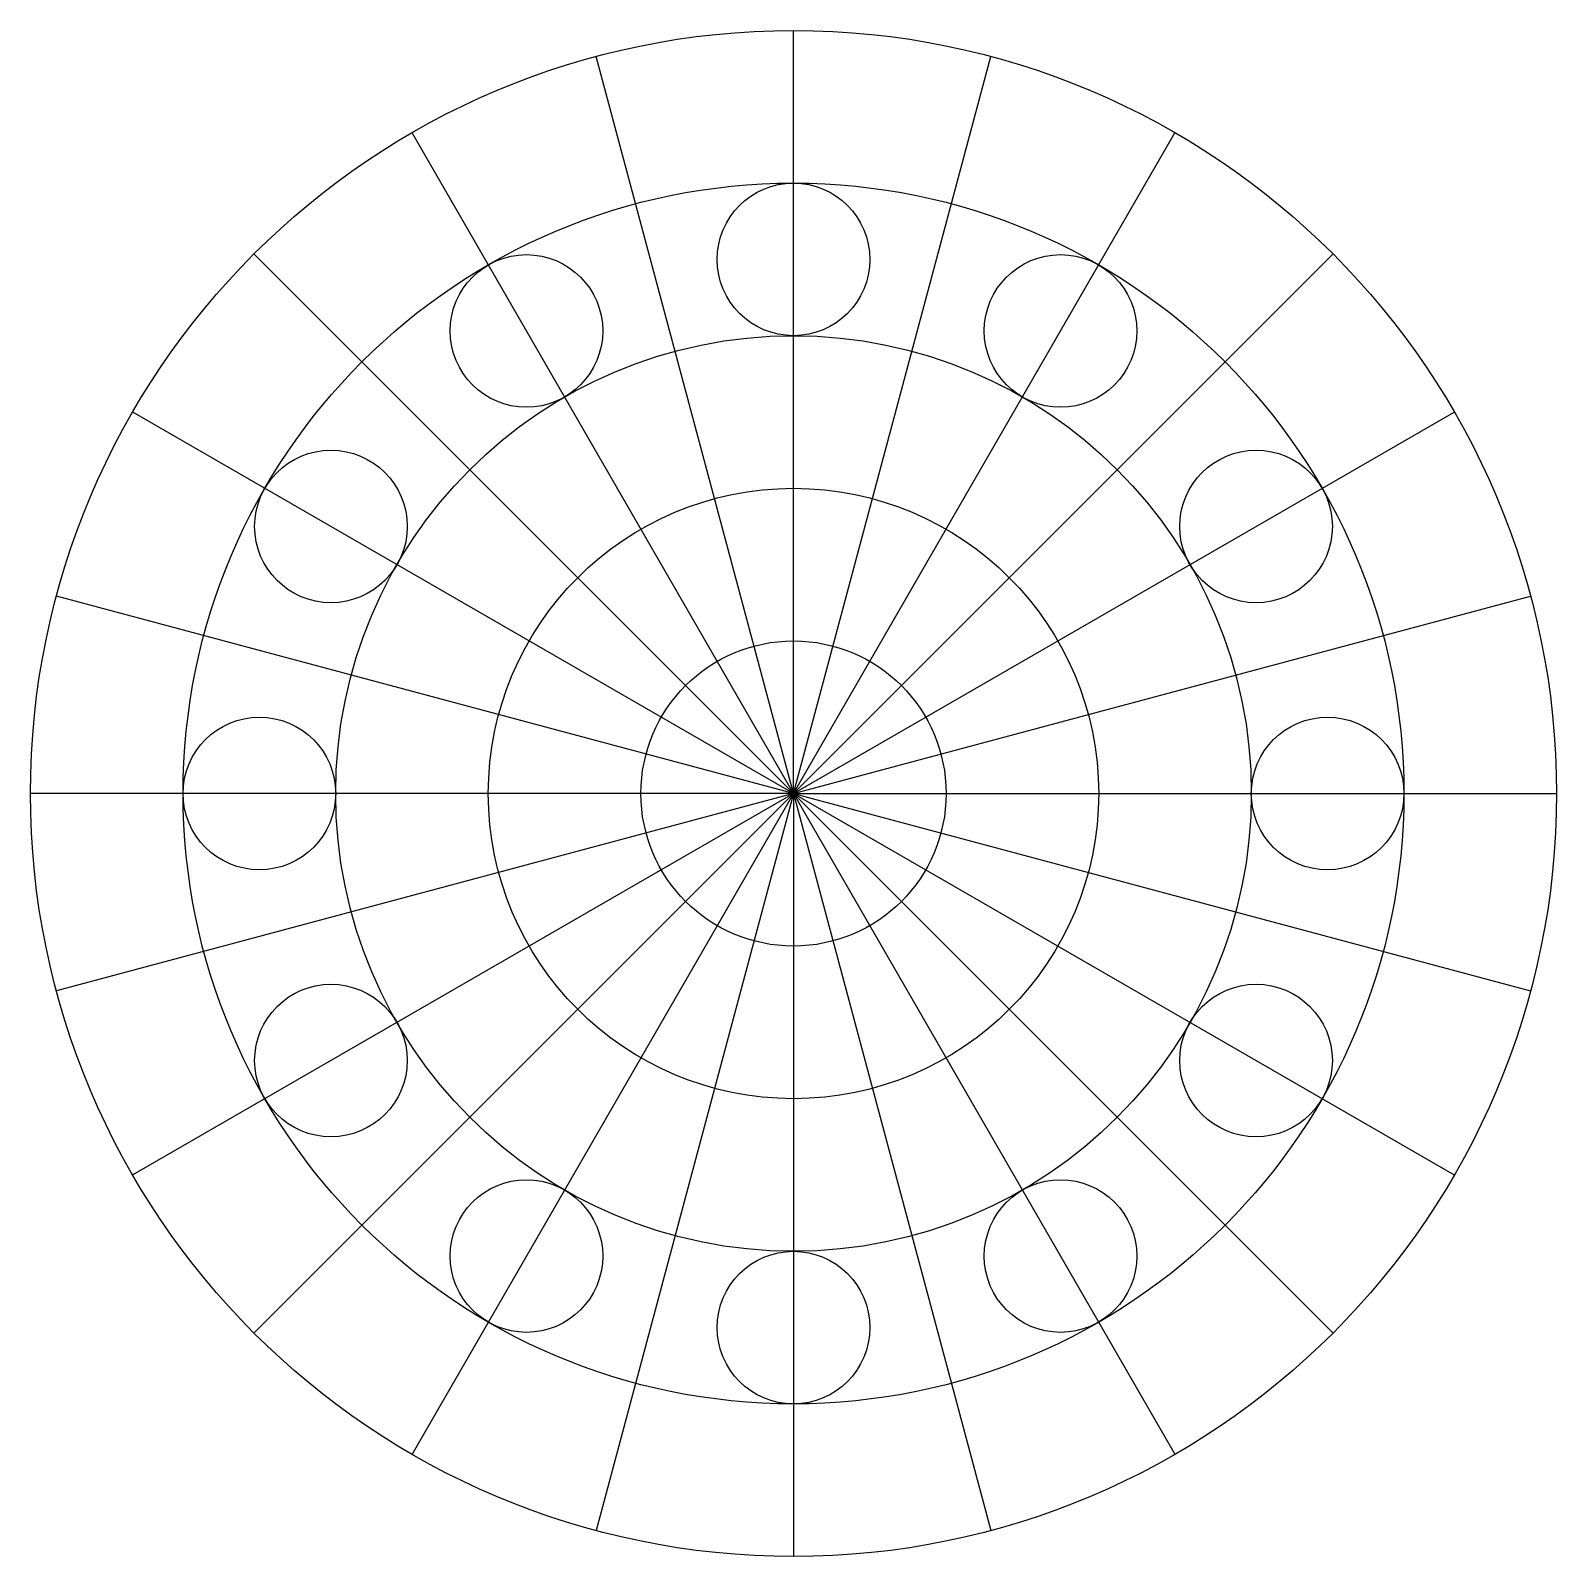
# Model space of a CAD drawing. Header units: metres. Extents: x 0 to 18, y 0 to 18.
import ezdxf

# ---------------------------------------------------------------- set-up
doc = ezdxf.new("R2010")
doc.units = ezdxf.units.M
doc.layers.add('SYMBOLS', color=4, linetype='Continuous')

msp = doc.modelspace()

# ---------------------------------------------------------------- linework, layer by layer
at = {"layer": 'SYMBOLS', "color": 6}
for q in [(9, 18), (6.671, 17.693), (11.329, 17.693), (4.5, 16.794), (13.5, 16.794), (2.636, 15.364), (15.364, 15.364), (1.206, 13.5), (16.794, 13.5), (0.307, 11.329), (17.693, 11.329), (0, 9), (0.307, 6.671), (1.206, 4.5), (2.636, 2.636), (4.5, 1.206), (6.671, 0.307), (18, 9), (9, 0), (11.329, 0.307), (13.5, 1.206), (15.364, 2.636), (16.794, 4.5), (17.693, 6.671)]:
    msp.add_line((9, 9), q, dxfattribs=at)
for radius in [9, 7.2, 5.4, 3.6, 1.8]:
    msp.add_circle((9, 9), radius, dxfattribs=at)
at = {"layer": 'SYMBOLS', "color": 4}
for centre in [(9, 15.3), (5.85, 14.456), (12.15, 14.456), (3.544, 12.15), (14.456, 12.15), (2.7, 9), (15.3, 9), (3.544, 5.85), (14.456, 5.85), (5.85, 3.544), (12.15, 3.544), (9, 2.7)]:
    msp.add_circle(centre, 0.9, dxfattribs=at)

doc.saveas('drawing.dxf')
